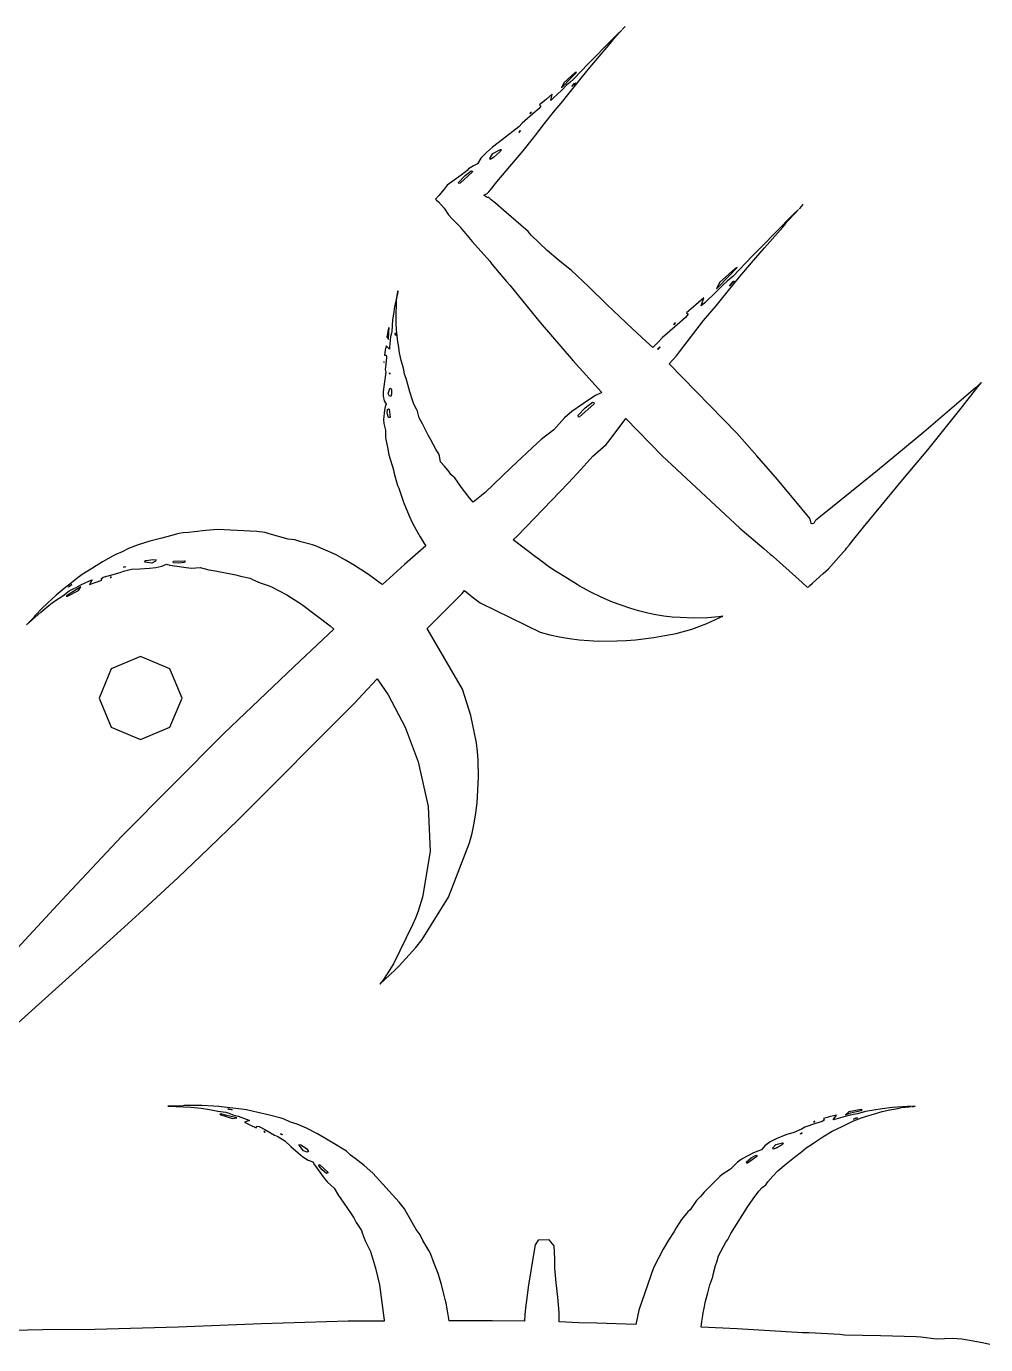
# Model space of a CAD drawing. Extents: x 0 to 238, y 0 to 238.
# Drawn here: x 128.37 to 149.35, y 117.77 to 146.59 of the extents above; entities that cross this region are included whole.
import ezdxf

# ---------------------------------------------------------------- set-up
doc = ezdxf.new("R2010")
doc.units = 0

msp = doc.modelspace()

# ---------------------------------------------------------------- linework, layer by layer
at = {"layer": 'Layer 1'}
for p, q in [((141.311557, 146.436843), (141.019934, 146.144007)), ((141.205836, 146.312942), (141.345316, 146.464346)), ((141.387159, 146.512041), (141.311557, 146.436843)), ((141.345316, 146.464346), (141.387159, 146.512041)), ((141.438048, 146.565173), (141.39863, 146.523664)), ((141.39863, 146.523664), (141.434546, 146.560725)), ((141.434546, 146.560725), (141.465, 146.593)), ((141.465, 146.593), (141.438048, 146.565173)), ((141.465, 146.593), (141.465, 146.593)), ((140.854648, 145.889048), (141.143172, 146.227031)), ((141.143172, 146.227031), (141.169924, 146.260316)), ((141.169924, 146.260316), (141.205836, 146.312942)), ((140.654053, 145.648231), (140.854648, 145.889048)), ((140.818464, 145.938696), (140.656076, 145.773545)), ((141.019934, 146.144007), (140.818464, 145.938696)), ((140.371518, 145.5809), (140.118704, 145.35659)), ((140.656076, 145.773545), (140.340529, 145.442166)), ((140.400022, 145.594243), (140.371518, 145.5809)), ((140.383851, 145.568098), (140.400022, 145.594243)), ((140.469971, 145.425603), (140.654053, 145.648231)), ((140.073221, 145.249388), (140.291, 145.477)), ((140.118704, 145.35659), (140.073221, 145.249388)), ((140.18306, 145.310109), (140.077811, 145.201019)), ((140.17821, 145.058175), (140.469971, 145.425603)), ((140.252665, 145.366835), (140.18306, 145.310109)), ((140.340529, 145.442166), (140.252665, 145.366835)), ((140.291, 145.477), (140.383851, 145.568098)), ((140.291, 145.477), (140.291, 145.477)), ((140.365964, 145.34498), (140.298313, 145.275576)), ((140.298313, 145.275576), (140.351, 145.344)), ((140.351, 145.344), (140.35141, 145.344105)), ((140.35141, 145.344105), (140.37661, 145.361826)), ((140.37661, 145.361826), (140.365964, 145.34498)), ((139.73969, 145.001976), (139.589901, 144.874412)), ((139.870139, 145.109853), (139.73969, 145.001976)), ((139.834296, 144.9728), (139.870139, 145.109853)), ((139.890763, 145.022124), (139.834296, 144.9728)), ((140.077811, 145.201019), (139.890763, 145.022124)), ((140.097624, 144.955418), (140.17821, 145.058175)), ((139.413, 144.714), (139.395615, 144.702147)), ((139.406007, 144.700597), (139.413, 144.714)), ((139.413, 144.714), (139.413, 144.714)), ((139.579862, 144.794566), (139.442674, 144.677325)), ((139.620965, 144.849212), (139.579862, 144.794566)), ((139.589901, 144.874412), (139.620965, 144.849212)), ((139.702502, 144.468794), (139.893188, 144.717296)), ((139.893188, 144.717296), (140.097624, 144.955418)), ((139.208661, 144.476123), (139.141077, 144.399641)), ((139.442674, 144.677325), (139.208661, 144.476123)), ((139.395615, 144.702147), (139.381735, 144.686043)), ((139.381735, 144.686043), (139.406007, 144.700597)), ((139.511071, 144.218003), (139.702502, 144.468794)), ((139.141077, 144.399641), (138.781526, 144.118799)), ((139.138689, 144.274765), (139.173, 144.318)), ((139.17292, 144.317945), (139.138689, 144.274765)), ((139.173, 144.318), (139.17292, 144.317945)), ((139.235416, 143.87409), (139.46195, 144.156416)), ((139.46195, 144.156416), (139.511071, 144.218003)), ((138.565369, 143.950877), (138.430337, 143.834576)), ((138.781526, 144.118799), (138.565369, 143.950877)), ((138.568378, 143.812722), (138.734607, 143.903956)), ((138.715472, 143.843851), (138.585766, 143.726678)), ((138.735552, 143.864403), (138.715472, 143.843851)), ((138.734607, 143.903956), (138.748154, 143.900318)), ((138.748154, 143.900318), (138.735552, 143.864403)), ((139.067234, 143.671678), (139.235416, 143.87409)), ((138.233586, 143.590118), (138.143557, 143.542422)), ((138.308445, 143.707497), (138.233586, 143.590118)), ((138.430337, 143.834576), (138.308445, 143.707497)), ((138.50747, 143.716369), (138.568, 143.813)), ((138.51185, 143.684294), (138.50747, 143.716369)), ((138.585766, 143.726678), (138.51185, 143.684294)), ((138.568, 143.813), (138.568378, 143.812722)), ((138.654459, 143.192061), (139.067234, 143.671678)), ((137.878077, 143.335965), (137.670477, 143.193186)), ((137.818832, 143.182509), (137.965587, 143.334723)), ((138.116388, 143.406551), (137.851511, 143.162093)), ((137.971467, 143.412916), (137.878077, 143.335965)), ((137.965587, 143.334723), (138.026432, 143.384719)), ((138.006911, 143.44472), (137.971467, 143.412916)), ((138.03804, 143.475578), (138.006911, 143.44472)), ((138.026432, 143.384719), (138.094419, 143.435121)), ((138.143557, 143.542422), (138.03804, 143.475578)), ((138.094419, 143.435121), (138.123259, 143.426631)), ((138.123259, 143.426631), (138.116, 143.407)), ((138.116, 143.407), (138.116388, 143.406551)), ((137.505055, 143.03383), (137.387676, 142.893947)), ((137.572704, 143.118056), (137.505055, 143.03383)), ((137.617983, 143.157674), (137.572704, 143.118056)), ((137.670477, 143.193186), (137.617983, 143.157674)), ((137.827457, 143.154411), (137.818832, 143.182509)), ((137.851511, 143.162093), (137.827457, 143.154411)), ((138.456021, 142.944637), (138.481155, 142.975633)), ((138.481155, 142.975633), (138.514711, 143.020306)), ((138.514711, 143.020306), (138.654459, 143.192061)), ((137.319621, 142.824006), (137.311806, 142.815314)), ((137.311806, 142.815314), (137.319217, 142.806689)), ((137.319217, 142.806689), (137.337545, 142.789575)), ((137.387676, 142.893947), (137.319621, 142.824006)), ((137.337545, 142.789575), (137.37858, 142.756087)), ((137.37858, 142.756087), (137.503302, 142.619034)), ((138.377185, 142.891675), (138.384666, 142.913643)), ((138.424556, 142.862027), (138.377185, 142.891675)), ((138.384666, 142.913643), (138.417277, 142.924692)), ((138.417277, 142.924692), (138.435469, 142.932981)), ((138.439849, 142.856772), (138.424556, 142.862027)), ((138.435469, 142.932981), (138.456021, 142.944637)), ((138.451911, 142.854348), (138.439849, 142.856772)), ((138.477989, 142.84955), (138.451911, 142.854348)), ((138.488298, 142.842611), (138.477989, 142.84955)), ((138.534521, 142.802857), (138.488298, 142.842611)), ((138.627036, 142.723482), (138.534521, 142.802857)), ((138.811525, 142.563925), (138.627036, 142.723482)), ((145.315955, 142.654202), (145.358, 142.698)), ((145.358, 142.698), (145.320941, 142.660132)), ((145.358, 142.698), (145.358, 142.698)), ((137.503302, 142.619034), (137.60033, 142.472818)), ((137.60033, 142.472818), (137.677213, 142.38166)), ((139.179424, 142.244001), (138.811525, 142.563925)), ((145.147012, 142.484281), (144.747713, 142.083704)), ((144.998908, 142.318119), (145.191889, 142.523227)), ((145.250441, 142.587374), (145.147012, 142.484281)), ((145.191889, 142.523227), (145.250441, 142.587374)), ((145.320941, 142.660132), (145.267576, 142.604678)), ((145.267576, 142.604678), (145.315955, 142.654202)), ((137.677213, 142.38166), (137.837106, 142.222439)), ((137.837106, 142.222439), (137.852064, 142.206)), ((137.852064, 142.206), (137.863787, 142.192388)), ((137.863787, 142.192388), (137.886966, 142.164965)), ((137.886966, 142.164965), (137.932313, 142.109172)), ((139.338374, 142.104993), (139.179424, 142.244001)), ((144.507296, 141.748887), (144.909158, 142.204517)), ((144.909158, 142.204517), (144.946756, 142.249122)), ((144.946756, 142.249122), (144.998908, 142.318119)), ((137.932313, 142.109172), (138.115927, 141.888164)), ((138.115927, 141.888164), (138.504242, 141.460363)), ((139.4067, 142.030133), (139.338374, 142.104993)), ((139.754398, 141.689858), (139.4067, 142.030133)), ((144.747713, 142.083704), (144.471587, 141.803195)), ((139.997239, 141.489805), (139.754398, 141.689858)), ((144.248824, 141.577471), (143.815026, 141.125614)), ((144.228207, 141.423708), (144.507296, 141.748887)), ((144.471587, 141.803195), (144.248824, 141.577471)), ((138.504242, 141.460363), (138.547298, 141.395946)), ((138.547298, 141.395946), (138.867493, 141.012008)), ((140.221605, 141.308336), (139.997239, 141.489805)), ((140.284066, 141.2607), (140.221605, 141.308336)), ((140.666048, 140.898931), (140.284066, 141.2607)), ((143.871605, 141.301737), (143.528028, 140.992458)), ((143.758, 141.163), (143.885149, 141.287722)), ((143.908732, 141.322018), (143.871605, 141.301737)), ((143.885149, 141.287722), (143.908732, 141.322018)), ((143.972562, 141.122648), (144.228207, 141.423708)), ((138.867493, 141.012008), (138.940803, 140.936406)), ((143.457885, 140.853517), (143.758, 141.163)), ((143.528028, 140.992458), (143.457885, 140.853517)), ((143.568076, 140.624975), (143.972562, 141.122648)), ((143.696572, 141.020972), (143.602779, 140.941667)), ((143.815026, 141.125614), (143.696572, 141.020972)), ((143.834119, 141.008356), (143.74194, 140.912943)), ((143.74194, 140.912943), (143.816, 141.005)), ((143.758, 141.163), (143.758, 141.163)), ((143.816, 141.005), (143.81606, 141.005325)), ((143.81606, 141.005325), (143.84928, 141.030725)), ((143.84928, 141.030725), (143.834119, 141.008356)), ((136.468067, 140.688492), (136.418139, 140.462697)), ((136.460724, 140.597102), (136.477635, 140.71112)), ((136.481408, 140.746629), (136.468067, 140.688492)), ((136.477635, 140.71112), (136.481408, 140.746629)), ((136.488891, 140.786706), (136.483433, 140.75538)), ((136.483433, 140.75538), (136.488891, 140.783478)), ((136.493, 140.808), (136.488891, 140.786706)), ((136.488891, 140.783478), (136.493, 140.808)), ((136.493, 140.808), (136.493, 140.808)), ((138.940803, 140.936406), (139.607471, 140.121233)), ((141.061506, 140.512434), (140.666048, 140.898931)), ((143.458448, 140.792755), (143.203209, 140.54694)), ((143.602779, 140.941667), (143.458448, 140.792755)), ((136.418139, 140.462697), (136.394757, 140.303476)), ((136.453581, 140.288362), (136.46389, 140.536461)), ((136.464497, 140.560515), (136.460724, 140.597102)), ((136.46389, 140.536461), (136.464497, 140.560515)), ((141.613357, 139.985382), (141.061506, 140.512434)), ((143.009689, 140.506244), (142.805459, 140.330648)), ((143.186766, 140.655288), (143.009689, 140.506244)), ((143.126597, 140.478685), (143.186766, 140.655288)), ((143.203209, 140.54694), (143.126597, 140.478685)), ((143.176727, 140.159507), (143.456358, 140.485631)), ((143.456358, 140.485631), (143.568076, 140.624975)), ((136.376294, 140.175319), (136.357428, 139.920348)), ((136.394757, 140.303476), (136.376294, 140.175319)), ((136.454927, 140.11398), (136.453581, 140.288362)), ((136.464158, 139.953748), (136.454927, 140.11398)), ((139.607471, 140.121233), (140.326829, 139.279847)), ((142.540293, 140.094561), (142.521023, 140.072796)), ((142.521023, 140.072796), (142.553634, 140.093279)), ((142.564, 140.111), (142.540293, 140.094561)), ((142.553634, 140.093279), (142.564, 140.111)), ((142.564, 140.111), (142.564, 140.111)), ((142.785179, 140.228026), (142.598399, 140.066513)), ((142.842857, 140.301268), (142.785179, 140.228026)), ((142.805459, 140.330648), (142.842857, 140.301268)), ((142.914684, 139.820313), (143.176727, 140.159507)), ((136.287068, 139.99514), (136.249267, 139.806878)), ((136.249267, 139.806878), (136.287, 139.743)), ((136.287, 139.743), (136.296635, 139.920213)), ((136.299398, 140.01064), (136.287068, 139.99514)), ((136.296635, 139.920213), (136.304721, 139.993119)), ((136.304721, 139.993119), (136.299398, 140.01064)), ((136.328791, 139.808023), (136.323603, 139.723461)), ((136.342605, 139.857079), (136.328791, 139.808023)), ((136.357428, 139.920348), (136.342605, 139.857079)), ((136.430906, 139.878622), (136.437642, 139.894793)), ((136.437306, 139.830511), (136.430906, 139.878622)), ((136.441012, 139.883744), (136.437, 139.831)), ((136.437, 139.831), (136.437306, 139.830511)), ((136.437642, 139.894793), (136.441012, 139.883744)), ((136.493806, 139.696079), (136.464158, 139.953748)), ((141.925263, 139.701977), (141.613357, 139.985382)), ((142.598399, 140.066513), (142.279011, 139.789983)), ((142.652841, 139.476939), (142.914684, 139.820313)), ((136.236817, 139.608913), (136.218016, 139.513906)), ((136.306219, 139.537228), (136.236817, 139.608913)), ((136.287, 139.743), (136.287, 139.743)), ((136.312552, 139.578997), (136.306219, 139.537228)), ((136.323603, 139.723461), (136.312552, 139.578997)), ((136.507417, 139.624925), (136.493806, 139.696079)), ((136.526216, 139.455123), (136.507417, 139.624925)), ((142.06737, 139.573284), (141.925263, 139.701977)), ((142.185488, 139.686619), (142.06737, 139.573284)), ((142.172307, 139.534929), (142.221, 139.582)), ((142.173856, 139.523877), (142.172307, 139.534929)), ((142.224326, 139.571381), (142.173856, 139.523877)), ((142.279011, 139.789983), (142.185488, 139.686619)), ((142.221, 139.582), (142.22136, 139.582365)), ((142.22136, 139.582365), (142.224326, 139.571381)), ((136.192, 139.258), (136.183643, 139.254362)), ((136.183643, 139.254362), (136.185599, 139.242227)), ((136.185599, 139.242227), (136.192, 139.258)), ((136.192, 139.258), (136.192, 139.258)), ((136.218016, 139.513906), (136.198881, 139.402459)), ((136.198881, 139.402459), (136.238838, 139.404479)), ((136.234526, 139.26419), (136.217141, 139.08873)), ((136.247192, 139.366072), (136.234526, 139.26419)), ((136.238838, 139.404479), (136.247192, 139.366072)), ((136.565095, 139.288155), (136.526216, 139.455123)), ((136.612666, 139.122533), (136.565095, 139.288155)), ((140.326829, 139.279847), (140.948685, 138.593438)), ((142.427925, 139.210851), (142.586, 139.392241)), ((142.586, 139.392241), (142.652841, 139.476939)), ((136.225497, 139.031187), (136.190324, 138.769285)), ((136.217141, 139.08873), (136.225497, 139.031187)), ((136.313538, 138.984883), (136.30633, 139.015205)), ((136.30633, 139.015205), (136.314348, 139.013317)), ((136.314348, 139.013317), (136.313538, 138.984883)), ((136.622908, 139.081295), (136.612666, 139.122533)), ((136.635845, 138.986423), (136.622908, 139.081295)), ((136.674388, 138.894247), (136.635845, 138.986423)), ((143.905585, 137.694711), (142.427925, 139.210851)), ((136.190324, 138.769285), (136.171658, 138.609996)), ((136.276736, 138.567863), (136.318505, 138.676547)), ((136.318505, 138.676547), (136.330296, 138.681805)), ((136.330296, 138.681805), (136.348423, 138.664556)), ((136.348423, 138.664556), (136.350309, 138.648652)), ((136.711986, 138.759415), (136.674388, 138.894247)), ((136.757266, 138.598848), (136.711986, 138.759415)), ((149.127989, 138.689396), (148.812513, 138.417052)), ((148.84027, 138.277557), (149.172863, 138.710486)), ((149.2567, 138.808922), (149.127989, 138.689396)), ((149.172863, 138.710486), (149.2567, 138.808922)), ((136.171658, 138.609996), (136.1724, 138.506567)), ((136.1724, 138.506567), (136.192209, 138.406573)), ((136.192209, 138.406573), (136.23439, 138.334073)), ((136.311641, 138.508972), (136.276736, 138.567863)), ((136.338997, 138.501761), (136.311641, 138.508972)), ((136.339, 138.502), (136.338997, 138.501761)), ((136.353678, 138.550546), (136.339, 138.502)), ((136.350309, 138.648652), (136.353678, 138.550546)), ((136.80403, 138.439695), (136.757266, 138.598848)), ((136.844388, 138.330876), (136.80403, 138.439695)), ((140.669392, 138.428152), (140.293811, 138.168401)), ((140.586028, 138.255351), (140.745656, 138.37332)), ((140.815002, 138.518443), (140.669392, 138.428152)), ((140.745656, 138.37332), (140.784871, 138.362)), ((140.938511, 138.583332), (140.815002, 138.518443)), ((140.948685, 138.593438), (140.938511, 138.583332)), ((148.812513, 138.417052), (147.99114, 137.719659)), ((136.19841, 138.198906), (136.181025, 137.999592)), ((136.214042, 138.273565), (136.19841, 138.198906)), ((136.23439, 138.334073), (136.214042, 138.273565)), ((136.261643, 138.132919), (136.264609, 138.217617)), ((136.286239, 138.042964), (136.261643, 138.132919)), ((136.264609, 138.217617), (136.289202, 138.230622)), ((136.289202, 138.230622), (136.300118, 138.221659)), ((136.300118, 138.221659), (136.323633, 138.048019)), ((136.898831, 138.225424), (136.844388, 138.330876)), ((136.924166, 138.1761), (136.898831, 138.225424)), ((136.961563, 138.035881), (136.924166, 138.1761)), ((140.293811, 138.168401), (140.138566, 138.030135)), ((140.43375, 138.094634), (140.586, 138.255)), ((140.440283, 138.050432), (140.43375, 138.094634)), ((140.775303, 138.33478), (140.464743, 138.05306)), ((140.586, 138.255), (140.586028, 138.255351)), ((140.784871, 138.362), (140.775303, 138.33478)), ((148.079069, 137.330047), (148.84027, 138.277557)), ((136.181025, 137.999592), (136.184056, 137.9089)), ((136.184056, 137.9089), (136.222531, 137.761862)), ((136.314066, 138.037709), (136.286239, 138.042964)), ((136.323633, 138.048019), (136.314, 138.038)), ((136.314, 138.038), (136.314066, 138.037709)), ((137.030426, 137.902466), (136.961563, 138.035881)), ((137.097671, 137.76939), (137.030426, 137.902466)), ((140.138566, 138.030135), (139.899902, 137.76856)), ((140.464743, 138.05306), (140.440283, 138.050432)), ((141.135268, 137.562931), (141.47635, 138.021793)), ((141.47635, 138.021793), (142.270365, 137.202037)), ((136.222531, 137.761862), (136.222813, 137.60756)), ((136.222813, 137.60756), (136.226316, 137.560528)), ((136.226316, 137.560528), (136.26351, 137.393424)), ((137.151643, 137.657537), (137.097671, 137.76939)), ((137.211141, 137.548447), (137.151643, 137.657537)), ((137.33027, 137.333033), (137.211141, 137.548447)), ((139.624583, 137.556109), (139.542581, 137.487529)), ((139.899902, 137.76856), (139.624583, 137.556109)), ((141.044034, 137.452424), (141.135268, 137.562931)), ((144.341406, 137.200001), (143.905585, 137.694711)), ((147.99114, 137.719659), (146.97827, 136.878138)), ((136.26351, 137.393424), (136.296795, 137.224568)), ((136.296795, 137.224568), (136.396721, 136.893053)), ((137.386198, 137.242606), (137.33027, 137.333033)), ((137.402369, 137.194496), (137.386198, 137.242606)), ((139.542581, 137.487529), (138.970181, 136.949896)), ((140.753486, 137.195435), (141.044034, 137.452424)), ((147.535371, 136.681842), (148.079069, 137.330047)), ((137.421235, 137.069034), (137.402369, 137.194496)), ((137.512393, 136.978339), (137.421235, 137.069034)), ((137.611509, 136.854762), (137.512393, 136.978339)), ((138.970181, 136.949896), (138.402497, 136.400607)), ((140.490094, 136.903406), (140.753486, 137.195435)), ((142.270365, 137.202037), (143.969175, 135.621147)), ((144.794138, 136.684133), (144.341406, 137.200001)), ((136.396721, 136.893053), (136.40144, 136.845357)), ((136.40144, 136.845357), (136.485463, 136.553195)), ((137.651331, 136.795196), (137.611509, 136.854762)), ((137.707998, 136.746547), (137.651331, 136.795196)), ((137.736974, 136.719191), (137.707998, 136.746547)), ((137.885615, 136.50775), (137.736974, 136.719191)), ((140.220908, 136.613801), (140.490094, 136.903406)), ((145.333927, 136.034715), (144.794138, 136.684133)), ((146.97827, 136.878138), (145.80692, 135.933795)), ((146.678692, 135.639882), (147.535371, 136.681842)), ((136.485463, 136.553195), (136.513686, 136.496056)), ((136.513686, 136.496056), (136.615633, 136.189066)), ((138.047938, 136.290439), (137.885615, 136.50775)), ((138.402497, 136.400607), (138.318606, 136.337271)), ((139.30008, 135.651334), (140.220908, 136.613801)), ((136.615633, 136.189066), (136.739881, 135.888548)), ((138.139708, 136.186471), (138.047938, 136.290439)), ((138.318606, 136.337271), (138.139708, 136.186471)), ((136.739881, 135.888548), (136.774247, 135.80958)), ((136.774247, 135.80958), (136.813258, 135.733304)), ((145.434325, 135.912016), (145.333927, 136.034715)), ((145.484456, 135.850774), (145.434325, 135.912016)), ((145.509926, 135.813983), (145.484456, 135.850774)), ((145.52178, 135.756105), (145.509926, 135.813983)), ((145.620021, 135.783393), (145.589699, 135.722885)), ((145.631273, 135.792707), (145.620021, 135.783393)), ((145.656391, 135.812852), (145.631273, 135.792707)), ((145.706522, 135.853209), (145.656391, 135.812852)), ((145.80692, 135.933795), (145.706522, 135.853209)), ((131.70586, 135.500306), (131.51834, 135.450511)), ((131.795073, 135.520519), (131.70586, 135.500306)), ((131.914735, 135.522675), (131.795073, 135.520519)), ((132.040606, 135.5375), (131.914735, 135.522675)), ((132.290725, 135.570449), (132.040606, 135.5375)), ((132.544682, 135.588438), (132.290725, 135.570449)), ((133.405741, 135.549559), (132.544682, 135.588438)), ((133.591914, 135.523214), (133.405741, 135.549559)), ((133.678768, 135.498553), (133.591914, 135.523214)), ((134.096798, 135.383601), (133.678768, 135.498553)), ((136.813258, 135.733304), (136.893579, 135.581023)), ((136.893579, 135.581023), (136.976524, 135.429145)), ((139.100634, 135.443054), (139.30008, 135.651334)), ((143.969175, 135.621147), (144.50054, 135.165923)), ((145.532964, 135.725851), (145.52178, 135.756105)), ((145.549, 135.713453), (145.532964, 135.725851)), ((145.589699, 135.722885), (145.549, 135.713453)), ((146.46597, 135.378378), (146.678692, 135.639882)), ((130.811447, 135.255174), (130.602038, 135.174114)), ((131.069178, 135.338929), (130.811447, 135.255174)), ((131.332974, 135.404557), (131.069178, 135.338929)), ((131.51834, 135.450511), (131.332974, 135.404557)), ((134.237085, 135.362175), (134.096798, 135.383601)), ((134.371039, 135.320124), (134.237085, 135.362175)), ((134.621965, 135.253012), (134.371039, 135.320124)), ((134.690424, 135.234549), (134.621965, 135.253012)), ((134.906448, 135.136307), (134.690424, 135.234549)), ((137.100907, 135.237852), (136.634902, 134.825212)), ((136.976524, 135.429145), (137.069846, 135.284007)), ((137.069846, 135.284007), (137.100907, 135.237852)), ((139.013848, 135.365564), (139.100634, 135.443054)), ((139.503167, 134.995038), (139.013848, 135.365564)), ((146.306825, 135.181895), (146.359855, 135.247455)), ((146.359855, 135.247455), (146.46597, 135.378378)), ((130.263044, 135.016645), (130.032265, 134.884712)), ((130.32281, 135.046157), (130.263044, 135.016645)), ((130.464714, 135.102353), (130.32281, 135.046157)), ((130.602038, 135.174114), (130.464714, 135.102353)), ((130.952886, 134.888325), (130.976065, 134.910226)), ((130.976065, 134.910226), (130.998301, 134.915548)), ((130.998301, 134.915548), (131.136308, 134.936639)), ((131.136308, 134.936639), (131.205038, 134.926329)), ((131.205038, 134.926329), (131.194, 134.899)), ((131.588759, 134.898838), (131.828162, 134.906176)), ((131.828162, 134.906176), (131.839886, 134.895327)), ((135.124829, 135.041571), (134.906448, 135.136307)), ((135.344827, 134.922375), (135.124829, 135.041571)), ((135.559505, 134.793812), (135.344827, 134.922375)), ((139.631595, 134.89619), (139.503167, 134.995038)), ((144.50054, 135.165923), (144.635442, 135.054205)), ((144.635442, 135.054205), (144.669133, 135.02631)), ((144.669133, 135.02631), (144.685976, 135.012295)), ((144.685976, 135.012295), (144.694468, 135.005423)), ((144.694468, 135.005423), (144.710033, 134.991273)), ((144.710033, 134.991273), (144.836912, 134.876457)), ((146.018502, 134.856106), (146.238028, 135.100296)), ((146.238028, 135.100296), (146.265251, 135.130618)), ((146.265251, 135.130618), (146.280344, 135.149078)), ((146.280344, 135.149078), (146.306825, 135.181895)), ((129.810851, 134.743954), (129.588223, 134.608451)), ((130.032265, 134.884712), (129.810851, 134.743954)), ((130.183481, 134.587837), (130.418372, 134.651244)), ((130.418372, 134.651244), (130.492357, 134.681766)), ((130.492357, 134.681766), (130.668895, 134.726103)), ((130.494283, 134.765356), (130.533902, 134.784762)), ((130.53242, 134.776676), (130.494283, 134.765356)), ((130.533902, 134.784762), (130.532, 134.777)), ((130.532, 134.777), (130.53242, 134.776676)), ((130.668895, 134.726103), (130.847725, 134.728799)), ((130.847725, 134.728799), (131.06058, 134.744431)), ((130.961107, 134.87768), (130.952886, 134.888325)), ((131.113117, 134.856657), (130.961107, 134.87768)), ((131.06058, 134.744431), (131.197297, 134.760334)), ((131.194513, 134.898364), (131.113117, 134.856657)), ((131.194, 134.899), (131.194513, 134.898364)), ((131.197297, 134.760334), (131.330576, 134.786476)), ((131.330576, 134.786476), (131.42976, 134.833712)), ((131.42976, 134.833712), (131.508731, 134.813296)), ((131.508731, 134.813296), (131.60522, 134.797257)), ((131.57508, 134.887719), (131.588759, 134.898838)), ((131.589163, 134.862923), (131.57508, 134.887719)), ((131.701959, 134.855511), (131.589163, 134.862923)), ((131.60522, 134.797257), (131.860066, 134.759391)), ((131.826614, 134.868381), (131.701959, 134.855511)), ((131.827, 134.869), (131.826614, 134.868381)), ((131.839886, 134.895327), (131.827, 134.869)), ((131.860066, 134.759391), (131.97569, 134.749282)), ((131.97569, 134.749282), (132.17123, 134.7571)), ((132.17123, 134.7571), (132.360638, 134.710403)), ((132.360638, 134.710403), (132.418655, 134.698883)), ((132.418655, 134.698883), (132.84194, 134.624094)), ((132.84194, 134.624094), (132.946927, 134.601051)), ((135.63369, 134.749475), (135.559505, 134.793812)), ((135.705789, 134.701903), (135.63369, 134.749475)), ((135.849781, 134.606289), (135.705789, 134.701903)), ((136.634902, 134.825212), (136.152994, 134.386763)), ((139.763257, 134.800308), (139.631595, 134.89619)), ((139.903544, 134.703684), (139.763257, 134.800308)), ((140.048482, 134.613528), (139.903544, 134.703684)), ((144.836912, 134.876457), (145.330408, 134.430933)), ((145.562468, 134.417592), (145.793585, 134.626741)), ((145.793585, 134.626741), (145.907727, 134.7328)), ((145.907727, 134.7328), (146.018502, 134.856106)), ((129.351388, 134.42302), (129.197828, 134.30443)), ((129.286417, 134.333443), (129.297469, 134.345641)), ((129.31, 134.342), (129.286417, 134.333443)), ((129.297469, 134.345641), (129.364311, 134.387754)), ((129.364311, 134.387754), (129.31, 134.342)), ((129.31, 134.342), (129.31, 134.342)), ((129.559, 134.335), (129.346487, 134.203338)), ((129.500966, 134.544305), (129.351388, 134.42302)), ((129.457243, 134.319797), (129.56175, 134.381248)), ((129.588223, 134.608451), (129.500966, 134.544305)), ((129.505846, 134.255358), (129.559, 134.335)), ((129.559, 134.335), (129.559, 134.335)), ((129.56175, 134.381248), (129.747923, 134.471674)), ((129.747923, 134.471674), (129.803851, 134.49364)), ((129.803851, 134.49364), (129.748535, 134.386571)), ((129.748535, 134.386571), (129.874471, 134.430975)), ((129.874471, 134.430975), (130.021091, 134.480299)), ((130.001956, 134.515473), (130.047168, 134.545524)), ((130.021091, 134.480299), (130.001956, 134.515473)), ((130.047168, 134.545524), (130.183481, 134.587837)), ((130.206, 134.551), (130.197104, 134.542847)), ((130.197104, 134.542847), (130.213679, 134.544867)), ((130.228637, 134.552146), (130.206, 134.551)), ((130.206, 134.551), (130.206, 134.551)), ((130.213679, 134.544867), (130.228637, 134.552146)), ((132.946927, 134.601051), (133.049616, 134.567765)), ((133.049616, 134.567765), (133.259307, 134.525714)), ((133.259307, 134.525714), (133.311055, 134.49903)), ((133.311055, 134.49903), (133.48025, 134.424371)), ((133.48025, 134.424371), (133.653351, 134.364202)), ((133.653351, 134.364202), (133.726122, 134.339002)), ((133.726122, 134.339002), (134.066126, 134.160638)), ((136.13049, 134.40408), (135.849781, 134.606289)), ((136.152994, 134.386763), (136.13049, 134.40408)), ((140.410652, 134.385848), (140.048482, 134.613528)), ((140.480459, 134.343867), (140.410652, 134.385848)), ((140.552084, 134.30627), (140.480459, 134.343867)), ((145.330408, 134.430933), (145.445899, 134.326898)), ((145.445899, 134.326898), (145.475075, 134.338621)), ((145.475075, 134.338621), (145.504251, 134.365034)), ((145.504251, 134.365034), (145.562468, 134.417592)), ((129.01738, 134.152284), (128.829186, 133.980597)), ((128.93073, 133.986391), (129.007881, 134.039353)), ((129.007881, 134.039353), (129.161844, 134.140154)), ((129.105784, 134.230446), (129.01738, 134.152284)), ((129.197828, 134.30443), (129.105784, 134.230446)), ((129.161844, 134.140154), (129.307389, 134.251067)), ((129.258219, 134.149569), (129.241912, 134.131106)), ((129.241912, 134.131106), (129.267651, 134.134544)), ((129.346487, 134.203338), (129.258219, 134.149569)), ((129.267651, 134.134544), (129.505846, 134.255358)), ((129.307389, 134.251067), (129.390266, 134.292509)), ((129.390266, 134.292509), (129.457243, 134.319797)), ((134.066126, 134.160638), (134.388071, 133.958629)), ((137.39049, 133.685053), (137.898137, 134.195531)), ((137.898137, 134.195531), (137.949219, 134.255501)), ((137.949219, 134.255501), (138.114909, 134.118584)), ((138.114909, 134.118584), (138.295492, 133.99102)), ((140.696415, 134.229051), (140.552084, 134.30627)), ((140.937715, 134.112493), (140.696415, 134.229051)), ((141.186485, 134.00502), (140.937715, 134.112493)), ((128.434671, 133.562564), (128.681553, 133.782361)), ((128.698938, 133.85675), (128.574283, 133.727918)), ((128.681553, 133.782361), (128.859979, 133.927635)), ((128.829186, 133.980597), (128.698938, 133.85675)), ((128.859979, 133.927635), (128.93073, 133.986391)), ((134.388071, 133.958629), (135.013757, 133.48346)), ((138.295492, 133.99102), (139.605042, 133.349083)), ((141.37313, 133.933336), (141.186485, 134.00502)), ((141.563952, 133.870603), (141.37313, 133.933336)), ((141.758011, 133.811309), (141.563952, 133.870603)), ((141.955566, 133.764008), (141.758011, 133.811309)), ((142.131159, 133.725197), (141.955566, 133.764008)), ((128.372681, 133.503944), (128.434671, 133.562564)), ((128.406641, 133.541813), (128.372681, 133.503944)), ((128.521189, 133.660606), (128.406641, 133.541813)), ((128.551508, 133.70218), (128.521189, 133.660606)), ((128.574283, 133.727918), (128.551508, 133.70218)), ((135.013757, 133.48346), (135.092996, 133.410757)), ((137.131746, 133.428795), (137.39049, 133.685053)), ((142.308911, 133.699862), (142.131159, 133.725197)), ((142.488404, 133.675941), (142.308911, 133.699862)), ((142.668987, 133.664087), (142.488404, 133.675941)), ((142.967888, 133.652432), (142.668987, 133.664087)), ((142.918564, 133.408645), (143.247248, 133.534649)), ((143.268138, 133.660382), (142.967888, 133.652432)), ((143.247248, 133.534649), (143.530317, 133.67042)), ((143.501005, 133.681001), (143.268138, 133.660382)), ((143.598413, 133.696103), (143.501005, 133.681001)), ((143.530317, 133.67042), (143.598413, 133.696103)), ((135.092996, 133.410757), (134.359083, 132.722931)), ((137.908243, 132.096605), (137.131746, 133.428795)), ((139.605042, 133.349083), (139.816079, 133.29073)), ((139.816079, 133.29073), (140.029543, 133.243766)), ((140.029543, 133.243766), (140.244957, 133.209199)), ((140.244957, 133.209199), (140.459971, 133.180898)), ((140.459971, 133.180898), (140.66737, 133.164459)), ((141.487394, 133.164055), (141.689132, 133.176453)), ((141.689132, 133.176453), (142.087759, 133.226516)), ((142.087759, 133.226516), (142.333834, 133.271325)), ((142.333834, 133.271325), (142.57681, 133.316537)), ((142.57681, 133.316537), (142.918564, 133.408645)), ((140.66737, 133.164459), (140.873756, 133.153274)), ((140.873756, 133.153274), (141.284107, 133.154081)), ((141.284107, 133.154081), (141.487394, 133.164055)), ((130.867068, 132.813694), (130.22582, 132.548109)), ((131.508296, 132.548061), (130.867068, 132.813694)), ((134.359083, 132.722931), (134.072309, 132.448826)), ((130.22582, 132.548109), (129.960187, 131.906881)), ((131.773881, 131.906813), (131.508296, 132.548061)), ((134.072309, 132.448826), (132.689449, 131.129846)), ((135.726239, 131.987331), (136.042457, 132.32444)), ((136.042457, 132.32444), (136.278626, 131.975069)), ((138.08613, 131.527101), (137.908243, 132.096605)), ((129.960187, 131.906881), (130.225758, 131.265619)), ((131.508248, 131.265585), (131.773881, 131.906813)), ((133.007889, 129.24762), (135.554349, 131.80291)), ((135.554349, 131.80291), (135.726239, 131.987331)), ((136.278626, 131.975069), (136.654546, 131.268916)), ((138.209975, 130.923098), (138.08613, 131.527101)), ((130.225758, 131.265619), (130.867, 131)), ((130.867, 131), (131.508248, 131.265585)), ((136.654546, 131.268916), (136.934045, 130.509804)), ((132.689449, 131.129846), (130.451929, 128.878246)), ((130.867, 131), (130.867, 131)), ((138.232818, 130.735779), (138.209975, 130.923098)), ((138.245958, 130.547788), (138.232818, 130.735779)), ((136.934045, 130.509804), (137.1531, 129.537566)), ((138.256265, 130.17335), (138.245958, 130.547788)), ((138.223857, 129.616718), (138.256265, 130.17335)), ((137.1531, 129.537566), (137.19501, 128.552388)), ((138.195285, 129.393551), (138.223857, 129.616718)), ((132.355304, 128.626503), (133.007889, 129.24762)), ((138.1149, 128.954238), (138.158765, 129.172678)), ((138.158765, 129.172678), (138.195285, 129.393551)), ((130.451929, 128.878246), (129.142249, 127.487906)), ((138.060863, 128.738889), (138.1149, 128.954238)), ((131.678194, 127.977895), (132.355304, 128.626503)), ((137.600042, 127.550699), (138.060863, 128.738889)), ((137.19501, 128.552388), (137.030802, 127.554341)), ((130.831754, 127.196422), (131.678194, 127.977895)), ((129.142249, 127.487906), (127.895769, 126.138196)), ((137.030802, 127.554341), (136.935594, 127.245872)), ((137.022319, 126.627782), (137.600042, 127.550699)), ((130.193723, 126.613845), (130.831754, 127.196422)), ((136.935594, 127.245872), (136.87987, 127.093591)), ((136.815723, 126.944411), (136.393519, 126.095546)), ((136.87987, 127.093591), (136.815723, 126.944411)), ((129.153023, 125.671861), (130.193723, 126.613845)), ((136.886209, 126.454413), (137.022319, 126.627782)), ((136.594922, 126.127818), (136.742688, 126.288385)), ((136.742688, 126.288385), (136.886209, 126.454413)), ((136.393519, 126.095546), (136.273716, 125.895693)), ((136.31765, 125.850817), (136.44345, 125.972102)), ((136.44345, 125.972102), (136.520734, 126.048514)), ((136.520734, 126.048514), (136.594922, 126.127818)), ((136.096488, 125.646935), (136.197914, 125.744222)), ((136.160113, 125.72879), (136.096488, 125.646935)), ((136.273716, 125.895693), (136.160113, 125.72879)), ((136.197914, 125.744222), (136.31765, 125.850817)), ((127.624153, 124.304631), (129.153023, 125.671861)), ((131.497448, 122.979539), (131.46241, 122.979068)), ((131.46241, 122.979068), (131.493, 122.979)), ((131.493, 122.979), (131.538886, 122.979336)), ((131.538886, 122.979336), (131.497448, 122.979539)), ((131.602145, 122.982206), (131.551743, 122.979384)), ((131.551743, 122.979384), (131.636373, 122.97696)), ((131.765879, 122.985173), (131.602145, 122.982206)), ((131.636373, 122.97696), (131.963979, 122.958093)), ((131.816417, 122.993191), (131.765879, 122.985173)), ((131.850509, 122.995279), (131.816417, 122.993191)), ((132.028532, 122.998383), (131.850509, 122.995279)), ((131.963979, 122.958093), (132.191187, 122.934779)), ((132.206896, 122.993936), (132.028532, 122.998383)), ((132.191187, 122.934779), (132.373519, 122.909309)), ((132.459575, 122.982616), (132.206896, 122.993936)), ((132.373519, 122.909309), (132.552281, 122.871979)), ((132.57648, 122.975475), (132.459575, 122.982616)), ((132.552281, 122.871979), (132.732389, 122.847858)), ((132.693038, 122.962874), (132.57648, 122.975475)), ((132.626782, 122.810998), (132.602257, 122.809516)), ((132.602257, 122.809516), (132.622741, 122.793748)), ((132.726373, 122.786727), (132.626782, 122.810998)), ((132.884266, 122.938482), (132.693038, 122.962874)), ((132.732389, 122.847858), (132.819582, 122.818614)), ((132.77637, 122.921527), (132.792606, 122.922269)), ((132.798948, 122.910881), (132.77637, 122.921527)), ((132.792606, 122.922269), (132.869153, 122.904952)), ((132.799, 122.911), (132.798948, 122.910881)), ((132.869153, 122.904952), (132.799, 122.911)), ((132.819582, 122.818614), (132.885749, 122.790719)), ((133.07428, 122.918876), (132.884266, 122.938482)), ((133.180678, 122.902769), (133.07428, 122.918876)), ((133.432211, 122.841725), (133.180678, 122.902769)), ((133.686493, 122.785326), (133.432211, 122.841725)), ((146.355558, 122.861569), (146.284, 122.796)), ((146.284, 122.796), (146.390327, 122.838051)), ((146.623598, 122.90651), (146.355558, 122.861569)), ((146.456245, 122.798806), (146.38563, 122.788646)), ((146.390327, 122.838051), (146.525559, 122.866891)), ((146.547343, 122.810733), (146.456245, 122.798806)), ((146.525559, 122.866891), (146.627306, 122.889128)), ((146.719569, 122.867061), (146.547343, 122.810733)), ((146.649068, 122.90139), (146.623598, 122.90651)), ((146.627306, 122.889128), (146.649068, 122.90139)), ((146.899881, 122.893746), (146.719569, 122.867061)), ((146.845319, 122.795369), (147.081821, 122.861807)), ((147.081135, 122.922922), (146.899881, 122.893746)), ((147.307401, 122.951827), (147.081135, 122.922922)), ((147.081821, 122.861807), (147.252283, 122.901764)), ((147.252283, 122.901764), (147.424777, 122.932085)), ((147.634468, 122.972178), (147.307401, 122.951827)), ((147.424777, 122.932085), (147.457862, 122.939296)), ((147.457862, 122.939296), (147.506579, 122.954793)), ((147.506579, 122.954793), (147.668967, 122.968673)), ((147.719234, 122.974063), (147.634468, 122.972178)), ((147.668967, 122.968673), (147.719234, 122.974063)), ((147.777513, 122.976878), (147.731829, 122.974115)), ((147.731829, 122.974115), (147.773, 122.976)), ((147.773, 122.976), (147.808238, 122.978289)), ((147.773, 122.976), (147.773, 122.976)), ((147.808238, 122.978289), (147.777513, 122.976878)), ((132.622741, 122.793748), (132.87461, 122.711275)), ((132.968, 122.73), (132.726373, 122.786727)), ((132.87461, 122.711275), (132.968, 122.73)), ((132.885749, 122.790719), (133.002183, 122.760521)), ((132.968, 122.73), (132.968, 122.73)), ((133.002183, 122.760521), (133.196377, 122.693276)), ((133.250888, 122.669423), (133.136811, 122.632632)), ((133.136811, 122.632632), (133.256343, 122.57529)), ((133.196377, 122.693276), (133.250888, 122.669423)), ((133.256343, 122.57529), (133.393802, 122.506899)), ((133.393802, 122.506899), (133.40519, 122.545239)), ((133.40519, 122.545239), (133.458084, 122.534659)), ((133.458084, 122.534659), (133.583345, 122.468619)), ((133.941339, 122.716181), (133.686493, 122.785326)), ((134.003993, 122.695015), (133.941339, 122.716181)), ((134.143202, 122.634901), (134.003993, 122.695015)), ((134.290161, 122.589083), (134.143202, 122.634901)), ((134.494123, 122.499054), (134.290161, 122.589083)), ((145.392705, 122.525059), (145.322358, 122.481936)), ((145.628403, 122.606455), (145.392705, 122.525059)), ((145.59705, 122.647726), (145.581957, 122.639169)), ((145.581957, 122.639169), (145.605, 122.642)), ((145.613961, 122.650961), (145.59705, 122.647726)), ((145.605, 122.642), (145.613961, 122.650961)), ((145.605, 122.642), (145.605, 122.642)), ((145.767612, 122.647693), (145.628403, 122.606455)), ((145.81478, 122.676598), (145.767612, 122.647693)), ((145.951294, 122.753413), (145.79726, 122.712514)), ((145.79726, 122.712514), (145.81478, 122.676598)), ((146.085112, 122.781782), (145.951294, 122.753413)), ((145.988236, 122.437844), (146.206619, 122.537903)), ((146.015304, 122.682722), (146.085112, 122.781782)), ((146.073185, 122.697009), (146.015304, 122.682722)), ((146.270814, 122.753202), (146.073185, 122.697009)), ((146.206619, 122.537903), (146.296975, 122.581904)), ((146.38563, 122.788646), (146.270814, 122.753202)), ((146.284, 122.796), (146.284, 122.796)), ((146.296975, 122.581904), (146.45897, 122.662222)), ((146.456114, 122.698899), (146.518, 122.725)), ((146.529021, 122.717901), (146.456114, 122.698899)), ((146.45897, 122.662222), (146.6316, 122.724212)), ((146.518, 122.725), (146.518508, 122.725312)), ((146.518508, 122.725312), (146.542833, 122.72558)), ((146.542833, 122.72558), (146.529021, 122.717901)), ((146.6316, 122.724212), (146.737792, 122.762349)), ((146.737792, 122.762349), (146.845319, 122.795369)), ((133.573, 122.426), (133.561008, 122.426539)), ((133.561008, 122.426539), (133.574078, 122.416229)), ((133.58971, 122.410972), (133.573, 122.426)), ((133.573, 122.426), (133.573, 122.426)), ((133.574078, 122.416229), (133.58971, 122.410972)), ((133.583345, 122.468619), (133.79263, 122.348141)), ((133.79263, 122.348141), (133.866007, 122.317551)), ((133.866007, 122.317551), (134.020984, 122.224768)), ((133.961938, 122.357145), (133.927168, 122.376012)), ((133.927168, 122.376012), (133.968675, 122.361861)), ((133.962, 122.357), (133.961938, 122.357145)), ((133.968675, 122.361861), (133.962, 122.357)), ((134.020984, 122.224768), (134.148198, 122.100853)), ((134.734133, 122.37703), (134.494123, 122.499054)), ((134.965518, 122.237954), (134.734133, 122.37703)), ((135.128109, 122.140184), (134.965518, 122.237954)), ((144.766197, 122.268068), (144.636488, 122.199812)), ((144.97319, 122.355396), (144.766197, 122.268068)), ((145.150671, 122.406737), (144.97319, 122.355396)), ((145.322358, 122.481936), (145.150671, 122.406737)), ((145.297, 122.38), (145.297768, 122.380321)), ((145.297635, 122.3721), (145.297, 122.38)), ((145.333477, 122.397571), (145.297635, 122.3721)), ((145.297768, 122.380321), (145.333477, 122.397571)), ((145.586512, 122.178016), (145.783938, 122.313384)), ((145.783938, 122.313384), (145.988236, 122.437844)), ((134.148198, 122.100853), (134.30843, 121.962183)), ((134.30843, 121.962183), (134.415432, 121.877285)), ((134.333543, 122.126974), (134.335431, 122.14045)), ((134.425248, 122.00535), (134.333543, 122.126974)), ((134.335431, 122.14045), (134.366964, 122.13964)), ((134.366964, 122.13964), (134.386437, 122.127713)), ((134.386437, 122.127713), (134.498019, 122.045586)), ((134.511766, 121.977655), (134.425248, 122.00535)), ((134.498019, 122.045586), (134.538921, 121.990065)), ((134.538921, 121.990065), (134.511, 121.978)), ((134.511, 121.978), (134.511766, 121.977655)), ((135.294945, 122.043627), (135.128109, 122.140184)), ((135.371892, 121.995181), (135.294945, 122.043627)), ((135.457332, 121.912639), (135.371892, 121.995181)), ((144.271014, 121.958521), (144.023661, 121.830025)), ((144.366763, 121.998949), (144.271014, 121.958521)), ((144.447687, 122.024216), (144.366763, 121.998949)), ((144.520661, 122.113094), (144.447687, 122.024216)), ((144.636488, 122.199812), (144.520661, 122.113094)), ((144.695042, 122.072321), (144.755, 122.143)), ((144.69693, 122.041931), (144.695042, 122.072321)), ((144.763233, 122.060865), (144.69693, 122.041931)), ((144.755, 122.143), (144.755416, 122.142735)), ((144.755416, 122.142735), (144.906822, 122.176966)), ((144.884857, 122.128316), (144.763233, 122.060865)), ((144.903791, 122.140985), (144.884857, 122.128316)), ((144.918074, 122.169555), (144.903791, 122.140985)), ((144.906822, 122.176966), (144.918074, 122.169555)), ((145.162617, 121.86611), (145.318604, 121.984228)), ((145.318604, 121.984228), (145.422236, 122.073712)), ((145.422236, 122.073712), (145.537862, 122.144056)), ((145.537862, 122.144056), (145.586512, 122.178016)), ((134.415432, 121.877285), (134.527418, 121.802087)), ((134.527418, 121.802087), (134.630243, 121.765962)), ((134.630243, 121.765962), (134.671075, 121.696019)), ((134.671075, 121.696019), (134.727407, 121.616915)), ((134.763434, 121.675252), (134.771114, 121.702743)), ((134.837351, 121.590755), (134.763434, 121.675252)), ((134.771114, 121.702743), (134.788566, 121.700923)), ((134.788566, 121.700923), (134.961735, 121.537929)), ((135.556181, 121.834681), (135.457332, 121.912639)), ((135.755088, 121.682264), (135.556181, 121.834681)), ((135.946181, 121.516777), (135.755088, 121.682264)), ((143.917334, 121.758939), (143.763097, 121.6076)), ((144.023661, 121.830025), (143.917334, 121.758939)), ((144.119006, 121.764055), (144.216, 121.854)), ((144.124058, 121.734004), (144.119006, 121.764055)), ((144.140229, 121.732791), (144.124058, 121.734004)), ((144.340149, 121.880489), (144.140229, 121.732791)), ((144.216, 121.854), (144.216437, 121.853604)), ((144.216437, 121.853604), (144.320947, 121.910811)), ((144.320947, 121.910811), (144.346415, 121.897402)), ((144.346415, 121.897402), (144.340149, 121.880489)), ((144.803814, 121.567005), (144.981027, 121.718076)), ((144.981027, 121.718076), (145.162617, 121.86611)), ((134.727407, 121.616915), (134.879417, 121.411133)), ((134.93384, 121.512325), (134.837351, 121.590755)), ((134.879417, 121.411133), (134.953401, 121.322865)), ((134.934, 121.512), (134.93384, 121.512325)), ((134.962206, 121.522093), (134.934, 121.512)), ((134.961735, 121.537929), (134.962206, 121.522093)), ((136.524242, 120.884882), (135.946181, 121.516777)), ((143.532183, 121.445551), (143.18989, 121.099482)), ((143.584809, 121.486112), (143.532183, 121.445551)), ((143.763097, 121.6076), (143.584809, 121.486112)), ((144.585433, 121.324161), (144.690479, 121.450032)), ((144.690479, 121.450032), (144.803814, 121.567005)), ((134.953401, 121.322865), (135.096112, 121.191203)), ((135.096112, 121.191203), (135.196038, 121.025177)), ((143.18989, 121.099482), (143.10701, 121.008787)), ((144.264364, 120.955322), (144.38969, 121.122697)), ((144.38969, 121.122697), (144.457745, 121.20389)), ((144.457745, 121.20389), (144.537255, 121.26433)), ((144.537255, 121.26433), (144.585433, 121.324161)), ((135.196038, 121.025177), (135.228517, 120.976392)), ((135.228517, 120.976392), (135.472772, 120.626821)), ((136.636566, 120.735702), (136.524242, 120.884882)), ((143.02319, 120.91816), (142.882229, 120.715748)), ((143.10701, 121.008787), (143.02319, 120.91816)), ((143.775716, 120.19823), (144.142537, 120.786062)), ((144.142537, 120.786062), (144.264364, 120.955322)), ((135.472772, 120.626821), (135.530181, 120.537075)), ((135.530181, 120.537075), (135.578763, 120.441528)), ((136.680093, 120.65727), (136.636566, 120.735702)), ((136.893018, 120.28297), (136.680093, 120.65727)), ((142.695324, 120.504914), (142.578351, 120.323524)), ((142.834533, 120.669119), (142.695324, 120.504914)), ((142.882229, 120.715748), (142.834533, 120.669119)), ((135.578763, 120.441528), (135.696342, 120.26499)), ((135.696342, 120.26499), (135.713862, 120.209872)), ((135.713862, 120.209872), (135.779961, 120.038591)), ((136.976773, 120.169297), (136.893018, 120.28297)), ((142.535563, 120.243542), (142.410369, 120.052718)), ((142.578351, 120.323524), (142.535563, 120.243542)), ((135.779961, 120.038591), (135.859133, 119.874854)), ((137.041322, 120.045788), (136.976773, 120.169297)), ((137.170625, 119.822421), (137.041322, 120.045788)), ((139.496668, 119.949087), (139.447561, 119.693177)), ((139.561759, 120.048206), (139.496668, 119.949087)), ((139.801648, 120.059323), (139.561759, 120.048206)), ((139.908446, 119.930288), (139.801648, 120.059323)), ((139.92637, 119.642371), (139.908446, 119.930288)), ((142.410369, 120.052718), (142.291915, 119.856506)), ((143.505519, 119.706751), (143.665751, 120.008215)), ((143.665751, 120.008215), (143.707593, 120.065893)), ((143.707593, 120.065893), (143.775716, 120.19823)), ((135.859133, 119.874854), (135.892421, 119.80626)), ((135.892421, 119.80626), (136.005417, 119.442476)), ((137.205799, 119.761441), (137.170625, 119.822421)), ((137.288679, 119.540633), (137.205799, 119.761441)), ((139.447561, 119.693177), (139.401742, 119.380664)), ((139.927448, 119.441508), (139.92637, 119.642371)), ((142.291915, 119.856506), (142.082224, 119.446023)), ((143.475871, 119.599078), (143.505519, 119.706751)), ((136.005417, 119.442476), (136.089104, 119.074845)), ((137.375465, 119.320703), (137.288679, 119.540633)), ((139.401742, 119.380664), (139.344734, 119.024218)), ((139.954065, 119.121516), (139.927448, 119.441508)), ((142.082224, 119.446023), (141.762097, 118.520747)), ((143.386932, 119.301255), (143.437732, 119.496389)), ((143.437732, 119.496389), (143.475871, 119.599078)), ((136.089104, 119.074845), (136.193882, 118.302728)), ((137.446348, 119.082443), (137.375465, 119.320703)), ((137.506856, 118.841355), (137.446348, 119.082443)), ((139.990517, 118.801996), (139.954065, 119.121516)), ((143.270092, 118.900605), (143.314497, 119.07674)), ((143.314497, 119.07674), (143.37669, 119.247484)), ((143.37669, 119.247484), (143.386932, 119.301255)), ((137.527741, 118.758071), (137.506856, 118.841355)), ((139.309828, 118.780096), (139.290155, 118.629835)), ((139.344734, 119.024218), (139.309828, 118.780096)), ((140.019086, 118.469538), (139.990517, 118.801996)), ((143.221175, 118.716791), (143.270092, 118.900605)), ((137.54499, 118.673969), (137.527741, 118.758071)), ((137.579082, 118.505652), (137.54499, 118.673969)), ((137.615469, 118.288685), (137.579082, 118.505652)), ((139.290155, 118.629835), (139.267244, 118.429376)), ((141.762097, 118.520747), (141.699162, 118.206484)), ((143.167741, 118.466672), (143.180746, 118.530886)), ((143.180746, 118.530886), (143.221175, 118.716791)), ((133.511176, 118.221333), (131.689736, 118.148359)), ((135.405526, 118.278471), (133.511176, 118.221333)), ((136.194692, 118.283726), (135.405526, 118.278471)), ((136.193882, 118.302728), (136.194692, 118.283726)), ((138.555028, 118.28855), (137.615469, 118.288685)), ((139.258283, 118.283295), (138.555028, 118.28855)), ((139.267244, 118.429376), (139.258283, 118.283295)), ((140.020974, 118.264566), (140.019086, 118.469538)), ((140.450595, 118.243272), (140.020974, 118.264566)), ((140.844165, 118.234379), (140.450595, 118.243272)), ((141.699162, 118.206484), (140.844165, 118.234379)), ((143.12711, 118.149175), (143.139104, 118.271942)), ((143.139104, 118.271942), (143.158375, 118.401651)), ((143.158375, 118.401651), (143.167741, 118.466672)), ((128.721816, 118.09304), (127.080886, 118.057057)), ((129.866276, 118.095129), (128.721816, 118.09304)), ((131.689736, 118.148359), (129.866276, 118.095129)), ((143.91587, 118.111574), (143.12711, 118.149175)), ((145.33889, 118.02465), (143.91587, 118.111574)), ((145.481804, 118.025728), (145.33889, 118.02465)), ((146.158039, 117.990354), (145.481804, 118.025728)), ((146.2614, 117.975732), (146.158039, 117.990354)), ((147.04504, 117.962795), (146.2614, 117.975732)), ((147.823829, 117.938267), (147.04504, 117.962795)), ((147.929482, 117.928768), (147.823829, 117.938267)), ((148.27171, 117.884295), (147.929482, 117.928768)), ((148.622698, 117.900534), (148.27171, 117.884295)), ((148.828613, 117.888543), (148.622698, 117.900534)), ((149.27427, 117.806605), (148.828613, 117.888543)), ((149.439759, 117.767526), (149.27427, 117.806605))]:
    msp.add_line(p, q, dxfattribs=at)

doc.saveas('drawing.dxf')
